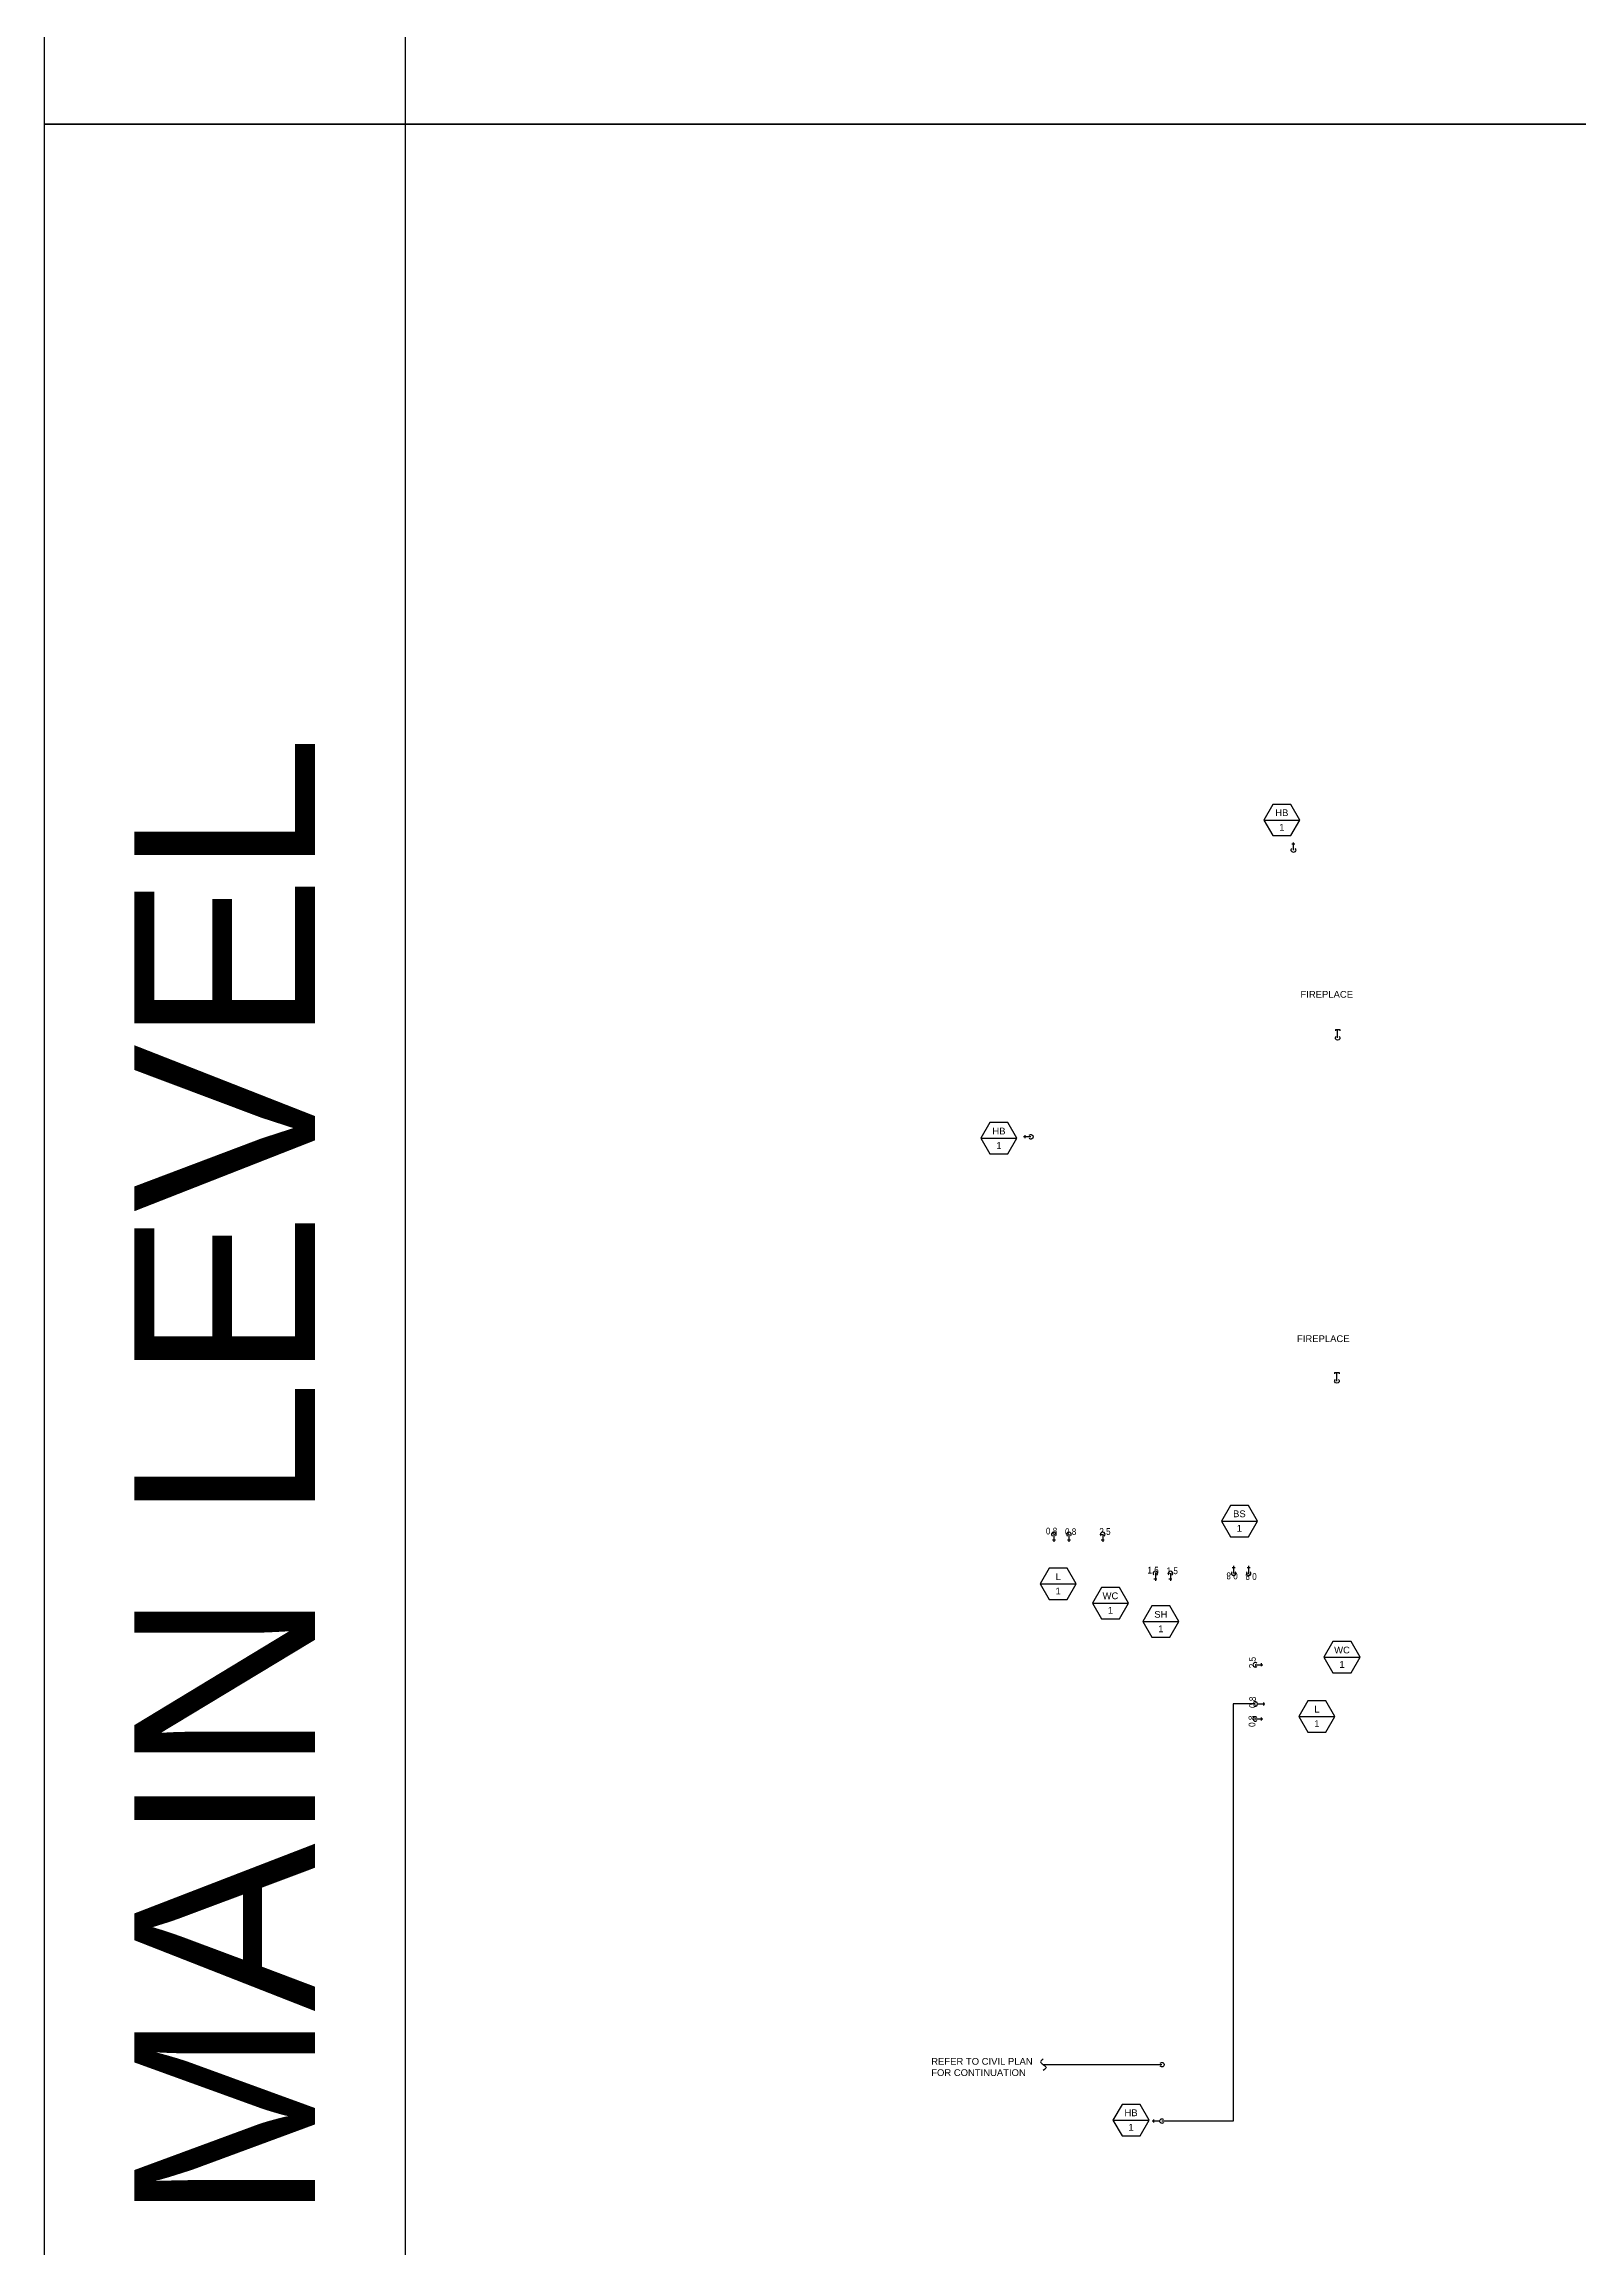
# Model space of a CAD drawing. Extents: x -1929 to 2514, y -3133 to 5867.
# Drawn here: x 474 to 1494, y 856 to 2320 of the extents above; entities that cross this region are included whole.
import ezdxf
from ezdxf.enums import TextEntityAlignment as Align

# ---------------------------------------------------------------- set-up
doc = ezdxf.new("R2010")
doc.units = 0
doc.header["$LTSCALE"] = 24
doc.header["$MEASUREMENT"] = 0
doc.layers.get('0').update_dxf_attribs({"color": 8})
doc.layers.add('cloud_cw', color=190, linetype='Continuous', plot=False)
for name, color, linetype in [('GEC_BKGD', 8, 'Continuous'), ('PLUM-4TEXT', 2, 'Continuous'), ('PLUM-CW', 3, 'Cold_Water_Flow'), ('PLUM-DIM-CW-TEXT', 2, 'Continuous'), ('PLUM-DIM-GAS-TEXT', 2, 'Continuous'), ('PLUM-GAS_LP', 151, 'Gas_LP'), ('PLUM-HW', 2, 'Hot_Water_Flow')]:
    doc.layers.add(name, color=color, linetype=linetype)
doc.layers.get('0').freeze()
doc.styles.add('A2', font='arial.ttf', dxfattribs={"height": 4.5})
doc.styles.add('ARC-TEXT', font='arial.ttf', dxfattribs={"width": 0.86, "height": 4.5})
doc.styles.get("Standard").update_dxf_attribs({"font": 'arial.ttf'})
doc.linetypes.add('Cold_Water_Flow', pattern='A,0.875,-0.125,0,-0.125,0.875,-0.125,["CW",Standard,S=0.1,R=0,X=-0.12585,Y=-0.05],-0.1,0.875,[1,GEC_FlowArrow.shx,S=0.0625,R=0,X=0,Y=0],0.5', length=3.6)
doc.linetypes.add('Gas_LP', pattern='A,3.2,-0.25,["G",Standard,S=0.1,R=0,X=-0.12585,Y=-0.05],-0.065', length=3.515)
doc.linetypes.add('Hot_Water_Flow', pattern='A,0.8125,-0.125,0,-0.125,0,-0.125,0.875,-0.125,["HW",Standard,S=0.1,R=0,X=-0.12585,Y=-0.05],-0.1,0.875,[1,GEC_FlowArrow.shx,S=0.0625,R=0,X=0,Y=0],0.5', length=3.6625)

# ---------------------------------------------------------------- blocks, each defined once
blk = doc.blocks.new('Tag-Equipment')
at = {"color": 0}
blk.add_line((-12, 0), (12, 0), dxfattribs=at)
blk.add_lwpolyline([(-12, 0), (-6, -10.4), (6, -10.4), (12, 0), (6, 10.4), (-6, 10.4)], close=True, dxfattribs=at)
at = {"color": 0, "style": 'A2'}
for tag, p in [('TAG', (0, 4.8)), ('#', (0, -4.8))]:
    blk.add_attdef(tag, text='', height=4.5, dxfattribs=at).set_placement(p, align=Align.MIDDLE_CENTER)
blk = doc.blocks.new('*U77')
at = {"linetype": 'Continuous'}
blk.add_arc((0, 0), 1.5, 131.8103, 48.1897, dxfattribs=at)
blk = doc.blocks.new('*U66')
at = {"linetype": 'Continuous'}
for p, q in [((-1, 4), (1, 4)), ((0, 0), (0, 5))]:
    blk.add_line(p, q, dxfattribs=at)
blk = doc.blocks.new('*U63')
at = {"linetype": 'Continuous'}
blk.add_arc((0, 0), 1.5, 311.8103, 228.1897, dxfattribs=at)
blk = doc.blocks.new('*U6')
at = {"linetype": 'Continuous'}
blk.add_spline([(-3.7, 0), (-1.9, 1.9), (0, 0), (1.9, -1.9), (3.8, 0)], degree=3, dxfattribs=at)
blk = doc.blocks.new('*U96')
at = {"linetype": 'Continuous'}
blk.add_arc((0, 0), 1.5, 221.8103, 138.1897, dxfattribs=at)
blk = doc.blocks.new('*U71')
at = {"linetype": 'Continuous'}
for p, q in [((0, 0), (5, 0)), ((4, 1), (4, -1))]:
    blk.add_line(p, q, dxfattribs=at)
blk = doc.blocks.new('*U70')
at = {"linetype": 'Continuous'}
blk.add_arc((0, 0), 1.5, 41.8103, 318.1897, dxfattribs=at)
blk = doc.blocks.new('*U28')
at = {"linetype": 'Continuous'}
blk.add_arc((0, 0), 1.5, 41.8103, 318.1897, dxfattribs=at)
blk = doc.blocks.new('*U21')
at = {"linetype": 'Continuous'}
for p, q in [((0, 0), (5, 0)), ((5.7, 1.5), (4.7, 1.5)), ((5.7, -1.5), (5.7, 1.5)), ((5.7, -1.5), (4.7, -1.5))]:
    blk.add_line(p, q, dxfattribs=at)

msp = doc.modelspace()

# ---------------------------------------------------------------- linework, layer by layer
at = {"layer": 'GEC_BKGD', "color": 4}
for points in [[(714.1, 4066.8), (714.1, 2266.8), (2514.1, 2266.8), (2514.1, 4066.8), (474.1, 4066.8), (474.1, 2266.8), (714.1, 2266.8)], [(714.1, 2266.8), (714.1, 466.8), (2514.1, 466.8), (2514.1, 2266.8), (474.1, 2266.8), (474.1, 466.8), (714.1, 466.8)]]:
    msp.add_lwpolyline(points, dxfattribs=at)
at = {"layer": 'PLUM-CW'}
for points in [[(1279, 1217.1), (1264.3, 1217.1), (1264.3, 939.9), (1217, 939.9)], [(1138.2, 977.4), (1217, 977.4)]]:
    msp.add_lwpolyline(points, dxfattribs=at)

# ---------------------------------------------------------------- block references
at = {"layer": 'PLUM-4TEXT'}
for p, values in [((1268.5, 1338.6), {'TAG': 'BS', '#': '1'}), ((1148.1, 1296.9), {'TAG': 'L', '#': '1'}), ((1182.8, 1284.1), {'TAG': 'WC', '#': '1'}), ((1216.3, 1271.8), {'TAG': 'SH', '#': '1'}), ((1336.7, 1248.1), {'TAG': 'WC', '#': '1'}), ((1320, 1208.8), {'TAG': 'L', '#': '1'})]:
    msp.add_blockref('Tag-Equipment', p, dxfattribs=at).add_auto_attribs(values)
at = {"layer": 'PLUM-CW', "xscale": -1}
for name in ['*U66', '*U77']:
    msp.add_blockref(name, (1304.4, 1784.4), dxfattribs=at)
at = {"layer": 'PLUM-CW', "xscale": -1, "rotation": 90}
for name, p in [('*U66', (1130, 1593.9)), ('*U77', (1130, 1593.9)), ('*U6', (1138.2, 977.4)), ('*U77', (1217, 977.4)), ('*U66', (1215.5, 939.9)), ('*U63', (1217, 939.9))]:
    msp.add_blockref(name, p, dxfattribs=at)
at = {"layer": 'PLUM-CW'}
for name, p, rotation in [('*U70', (1155.2, 1329.8), 270), ('*U71', (1155.2, 1329.8), 270), ('*U66', (1177.7, 1329.8), 180), ('*U70', (1222.7, 1303.9), 270), ('*U71', (1222.7, 1303.9), 270), ('*U70', (1264.7, 1303.8), 89.99999999999999), ('*U71', (1264.7, 1303.8), 89.99999999999999), ('*U63', (1279, 1243.1), 90.00000000000001), ('*U66', (1279, 1243.1), 270)]:
    msp.add_blockref(name, p, dxfattribs=dict(at, rotation=rotation))
for name, p in [('*U63', (1177.7, 1329.8)), ('*U96', (1279, 1217.1)), ('*U71', (1280.5, 1217.1))]:
    msp.add_blockref(name, p, dxfattribs=at)
at = {"layer": 'PLUM-DIM-CW-TEXT'}
for p in [(1296.7, 1804.4), (1108.7, 1592.9), (1196.5, 940.6)]:
    msp.add_blockref('Tag-Equipment', p, dxfattribs=at).add_auto_attribs({'TAG': 'HB', '#': '1'})
at = {"layer": 'PLUM-GAS_LP', "xscale": -1, "rotation": 270}
for name, p in [('*U28', (1333.8, 1659.6)), ('*U21', (1333.8, 1659.6)), ('*U21', (1333.3, 1431.6)), ('*U28', (1333.3, 1431.6))]:
    msp.add_blockref(name, p, dxfattribs=at)
at = {"layer": 'PLUM-HW'}
for name, p, rotation in [('*U70', (1145.2, 1329.8), 270), ('*U71', (1145.2, 1329.8), 270), ('*U70', (1212.7, 1303.9), 270), ('*U71', (1212.7, 1303.9), 270), ('*U70', (1274.7, 1303.8), 89.99999999999999), ('*U71', (1274.7, 1303.8), 89.99999999999999)]:
    msp.add_blockref(name, p, dxfattribs=dict(at, rotation=rotation))
for name in ['*U70', '*U71']:
    msp.add_blockref(name, (1279, 1207.1), dxfattribs=at)

# ---------------------------------------------------------------- texts
at = {"layer": 'cloud_cw', "color": 2, "char_height": 4.5, "attachment_point": 1, "style": 'ARC-TEXT'}
for s, insert in [('0.8', (1139.9, 1334.2)), ('1.5', (1207.4, 1308.2))]:
    msp.add_mtext_dynamic_manual_height_columns(s, width=10.509, gutter_width=22.5, heights=[0], dxfattribs=dict(at, insert=insert))
at = {"layer": 'cloud_cw', "color": 3, "char_height": 4.5, "attachment_point": 1, "style": 'ARC-TEXT'}
for s, insert in [('0.8', (1152.6, 1333.8)), ('2.5', (1175.4, 1333.9)), ('1.5', (1220.1, 1307.8))]:
    msp.add_mtext_dynamic_manual_height_columns(s, width=10.509, gutter_width=22.5, heights=[0], dxfattribs=dict(at, insert=insert))
for s, insert, rotation in [('0.8', (1267.4, 1299.9), 180), ('2.5', (1274.9, 1240.8), 90), ('0.8', (1275, 1214.4), 90)]:
    msp.add_mtext_dynamic_manual_height_columns(s, width=10.509, gutter_width=22.5, heights=[0], dxfattribs=dict(at, insert=insert, rotation=rotation))
at = {"layer": 'cloud_cw', "color": 2, "char_height": 4.5, "attachment_point": 1, "style": 'ARC-TEXT'}
for insert, rotation in [((1280, 1299.5), 180), ((1274.6, 1201.8), 90)]:
    msp.add_mtext_dynamic_manual_height_columns('0.8', width=10.509, gutter_width=22.5, heights=[0], dxfattribs=dict(at, insert=insert, rotation=rotation))
at = {"layer": 'GEC_BKGD', "color": 2, "insert": (594.1, 1366.8), "char_height": 120, "width": 1800, "attachment_point": 5, "rotation": 90, "style": 'A2'}
msp.add_mtext('MAIN LEVEL', dxfattribs=at)
at = {"layer": 'PLUM-DIM-CW-TEXT', "insert": (1063.7, 975.8), "char_height": 4.5, "width": 88.858, "attachment_point": 4, "style": 'A2'}
msp.add_mtext('REFER TO CIVIL PLAN \\PFOR CONTINUATION', dxfattribs=at)
at = {"layer": 'PLUM-DIM-GAS-TEXT', "char_height": 4.5, "width": 52.472, "attachment_point": 1, "style": 'A2'}
for insert in [(1309.1, 1690.8), (1306.8, 1462)]:
    msp.add_mtext('FIREPLACE', dxfattribs=dict(at, insert=insert))

doc.saveas('drawing.dxf')
